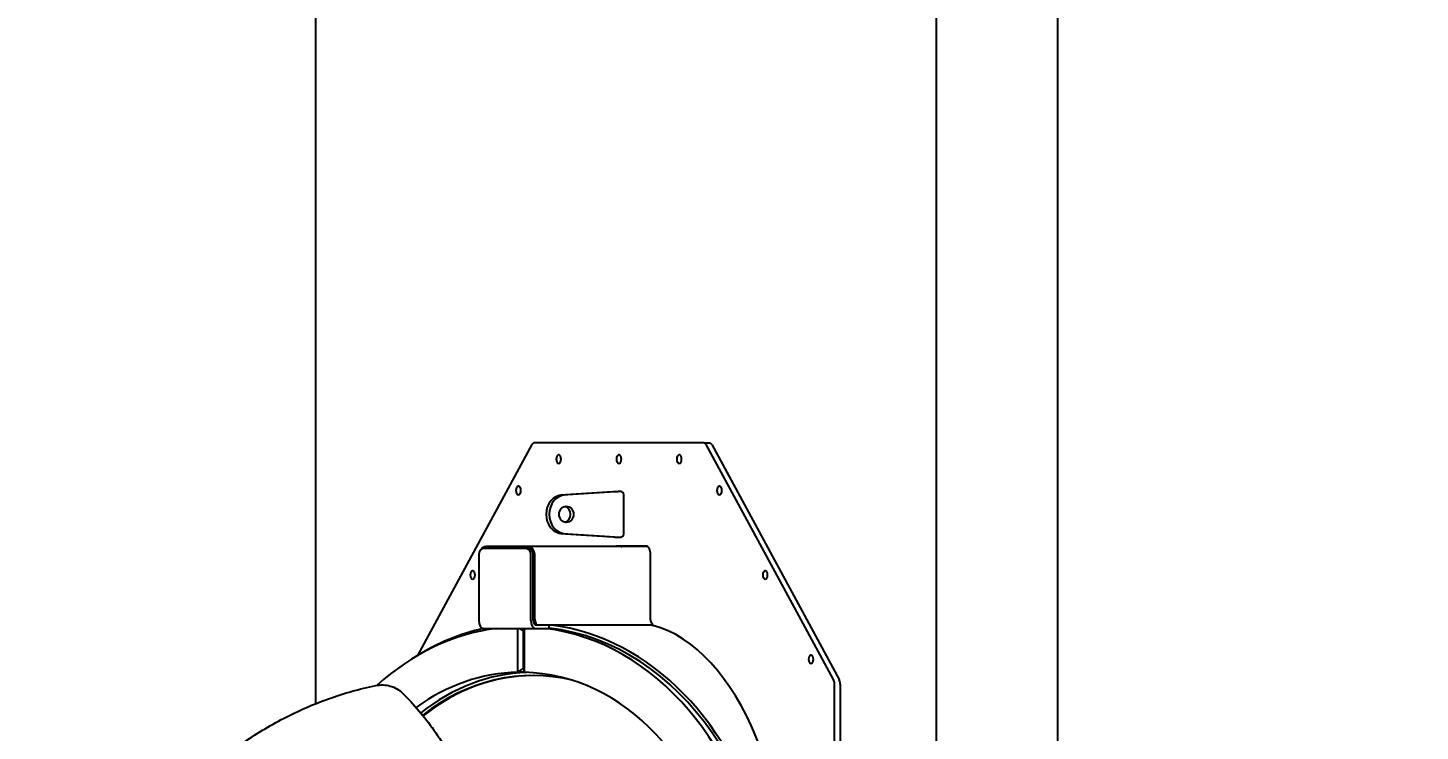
# Model space of a CAD drawing. Header units: millimetres. Extents: x -4172 to 126100, y -2 to 142133.
# Drawn here: x 14380 to 18673, y 15807 to 17976 of the extents above; entities that cross this region are included whole.
import ezdxf

# ---------------------------------------------------------------- set-up
doc = ezdxf.new("R2010")
doc.units = ezdxf.units.MM
doc.header["$LTSCALE"] = 100
doc.layers.add('Dimension', color=7, linetype='Continuous', lineweight=18)
doc.layers.add('Visible', color=7, linetype='Continuous', lineweight=25)
doc.styles.add('Title', font='arial.ttf')
doc.dimstyles.new('Default - Method 2b', dxfattribs={"dimscale": 100, "dimtxt": 3, "dimasz": 2.5, "dimexe": 3, "dimexo": 0.5, "dimgap": 0.7, "dimtad": 0, "dimtoh": 1, "dimdec": 1, "dimrnd": 1e-08, "dimtxsty": 'Title', "dimcen": 0.09, "dimdle": 10, "dimclrd": 256, "dimclre": 256, "dimclrt": 7, "dimadec": 0, "dimazin": 2, "dimtfac": 0.833333, "dimtdec": 1, "dimtmove": 0, "dimatfit": 3, "dimfxl": 1, "dimtolj": 1, "dimlwd": -1, "dimlwe": -1, "dimarcsym": 0})

# ---------------------------------------------------------------- blocks, each defined once
blk = doc.blocks.new('*D96')
at = {"layer": 'Defpoints', "color": 0, "transparency": 16777216}
for p in [(9770, 24785.8), (18921.5, 24785.8), (18422.9, 14535.8)]:
    blk.add_point(p, dxfattribs=at)
at = {"layer": 'Dimension', "transparency": 16777216}
for p, q in [((18871.5, 24785.8), (9470, 24785.8)), ((9770, 24535.8), (9770, 20179.9)), ((9770, 14785.8), (9770, 19141.8)), ((18372.9, 14535.8), (9470, 14535.8))]:
    blk.add_line(p, q, dxfattribs=at)
for points in [[(9728.3, 24535.8), (9811.6, 24535.8), (9770, 24785.8)], [(9728.3, 14785.8), (9811.6, 14785.8), (9770, 14535.8)]]:
    blk.add_solid(points, dxfattribs=at)
at = {"layer": 'Dimension', "color": 7, "transparency": 16777216, "insert": (9923.1, 19211.8), "char_height": 300, "attachment_point": 7, "rotation": 90, "style": 'Title'}
blk.add_mtext('\\A1;5125', dxfattribs=at)

msp = doc.modelspace()

# ---------------------------------------------------------------- linework, layer by layer
at = {"layer": 'Visible'}
for p, q in [((15267.85, 15892.16), (15267.85, 25495.84)), ((17181.92, 13752.13), (17181.92, 25495.84)), ((17555.77, 14120.39), (17555.77, 25495.84)), ((15933.86, 16691.02), (15581.06, 16040.35)), ((16465.15, 16695.84), (15939.91, 16695.84)), ((16465.15, 16695.84), (16482.86, 16695.84)), ((16863.88, 15966.81), (16471.2, 16691.02)), ((16488.91, 16691.02), (16881.59, 15966.81)), ((16028.1, 16535.75), (16190.4, 16545.84)), ((16199.69, 16545.84), (16037.39, 16535.75)), ((16190.4, 16545.84), (16199.69, 16545.84)), ((16208.55, 16545.84), (16199.69, 16545.84)), ((16217.4, 16415.84), (16217.4, 16535.84)), ((16190.4, 16405.84), (16028.1, 16415.93)), ((16037.39, 16415.93), (16199.69, 16405.84)), ((16190.4, 16405.84), (16199.69, 16405.84)), ((16199.69, 16405.84), (16208.55, 16405.84)), ((15916.64, 16370.14), (15784.61, 16370.14)), ((15923.92, 16376.14), (15791.88, 16376.14)), ((15923.92, 16370.14), (15916.64, 16370.14)), ((16291.7, 16376.14), (15923.92, 16376.14)), ((16286.61, 16378.14), (16197.15, 16378.14)), ((15770.29, 16352.14), (15770.29, 16148.14)), ((15930.96, 16148.14), (15930.96, 16352.14)), ((15938.23, 16152.14), (15938.23, 16352.14)), ((15943.01, 16152.14), (15943.01, 16352.14)), ((16299.84, 16150.21), (16299.84, 16352.14)), ((15938.23, 16148.14), (15938.23, 16152.14)), ((16300.32, 16147.54), (16305.84, 16134.29)), ((15784.83, 16124.14), (15945.51, 16124.14)), ((15890.38, 15988.74), (15890.38, 16124.14)), ((15907.2, 16116.84), (15896.89, 16124.14)), ((15907.99, 16116.84), (15907.2, 16116.84)), ((15907.2, 16116.84), (15907.2, 16000.84)), ((15909.38, 16124.14), (15907.99, 16116.84)), ((15907.99, 16000.84), (15907.99, 16116.84)), ((15910.26, 16124.14), (15910.26, 15988.74)), ((15945.51, 16124.14), (15986.72, 16124.14)), ((15953.92, 16134.14), (15949.14, 16134.14)), ((16305.91, 16134.14), (15953.92, 16134.14)), ((15986.72, 16124.14), (15987.54, 16124.14)), ((15987.54, 16124.14), (15987.54, 16134.14)), ((15890.38, 15988.74), (15907.2, 16000.84)), ((15910.26, 15988.74), (15890.38, 15988.74)), ((15907.2, 16000.84), (15907.99, 16000.84)), ((15907.99, 16000.84), (15910.26, 15988.74)), ((16867.13, 14640.05), (16867.13, 15951.62)), ((16884.84, 15951.62), (16884.84, 14640.05))]:
    msp.add_line(p, q, dxfattribs=at)
for centre, major_axis, ratio, start_param, end_param in [((15939.91, 16675.84), (0, 20), 0.4647528, 0, 0.7086263), ((16465.15, 16675.84), (0, 20), 0.4647528, 5.574559, 6.2831853), ((16482.86, 16675.84), (0, 20), 0.4647528, 5.574559, 6.2831853), ((16031.02, 16475.84), (0, -60), 0.8854405, 3.196588, 6.22819), ((16040.31, 16475.84), (0, 60), 0.8854405, 0.0549953, 3.0865973), ((16208.55, 16535.84), (0, 10), 0.8854405, 4.712389, 6.2831853), ((16031.02, 16475.84), (0, 25), 0.8854405, 3.3531198, 6.0716582), ((16208.55, 16415.84), (0, -10), 0.8854405, 0, 1.5707963), ((15784.61, 16352.14), (0, 18), 0.7954124, 0, 1.5707963), ((15791.88, 16352.14), (0, 24), 0.7954124, 0, 0.8705283), ((15916.64, 16352.14), (0, 18), 0.7954124, 4.712389, 6.2831853), ((15923.92, 16352.14), (0, 24), 0.7954124, 4.712389, 6.2831853), ((15923.92, 16352.14), (0, 18), 0.7954124, 4.712389, 6.2831853), ((15784.83, 16148.14), (0, -24), 0.6060686, 4.712389, 6.2831853), ((15945.51, 16148.14), (0, -24), 0.6060686, 4.712389, 6.2831853), ((15945.51, 16148.14), (0, -12), 0.6060686, 4.712389, 6.0387117), ((15953.92, 16152.14), (0, -18), 0.6060686, 4.712389, 6.2831853), ((15900.32, 15175.84), (0, -953), 0.7954124, 5.4185036, 9.3254497), ((15900.32, 15175.84), (0, 953), 0.7954124, 0.0993283, 0.6255426), ((15918.5, 15175.84), (0, 963), 0.7954124, 2.6781077, 6.1843745), ((15918.5, 15175.84), (0, 963), 0.7954124, 0.1749343, 0.4634849), ((15918.5, 15175.84), (0, -953), 0.7954124, 0, 3.0503963), ((15949.14, 16152.14), (0, -18), 0.6060686, 5.765699, 6.2831853), ((16244.05, 15175.84), (0, -965), 0.5126883, 6.2790332, 9.2971625), ((15900.32, 15175.84), (0, 813), 0.7954124, 2.155886, 6.2678095), ((15900.32, 15175.84), (0, 813), 0.7954124, 0.0153758, 0.5229993), ((15936.69, 15175.84), (0, 813), 0.7954124, 0.0281201, 0.5628161), ((15936.69, 15175.84), (0, 803), 0.7954124, 6.0903617, 6.8429561), ((15940.32, 15175.84), (0, 803), 0.7954124, 0.0028467, 0.5638677), ((15907.9, 15175.84), (1139.4, 0), 0.7135309, 1.5861704, 1.5861721), ((15907.9, 15175.84), (0, 813), 0.1893437, 6.2678095, 6.2678112), ((16857.83, 15951.62), (0, 20), 0.4647528, 4.712389, 5.574559), ((16875.54, 15951.62), (0, -20), 0.4647528, 1.5707963, 2.4329664)]:
    msp.add_ellipse(centre, major_axis=major_axis, ratio=ratio, start_param=start_param, end_param=end_param, dxfattribs=at)
for centre, major_axis, ratio in [((16016.63, 16645.84), (0, -14), 0.4647528), ((16202.53, 16645.84), (0, -14), 0.4647528), ((16388.43, 16645.84), (0, -14), 0.4647528), ((15892.69, 16549.24), (0, -14), 0.4647528), ((16512.37, 16549.24), (0, -14), 0.4647528), ((16040.31, 16475.84), (0, 25), 0.8854405), ((15751.54, 16288.92), (0, -14), 0.4647528), ((16653.52, 16288.92), (0, -14), 0.4647528), ((16794.67, 16028.61), (0, -14), 0.4647528)]:
    msp.add_ellipse(centre, major_axis=major_axis, ratio=ratio, dxfattribs=at)
for points, knots in [([(16197.15, 16378.14), (16196.58, 16378.14), (16195.43, 16377.99), (16194.02, 16377.45), (16192.9, 16376.78), (16192.34, 16376.37), (16192.06, 16376.14)], [0, 0, 0, 0, 0.17916646, 0.35833292, 0.44791614, 0.54379664, 0.54379664, 0.54379664, 0.54379664]), ([(16209.77, 16376.14), (16210.05, 16376.37), (16210.61, 16376.78), (16211.73, 16377.45), (16213.14, 16377.99), (16214.28, 16378.14), (16214.86, 16378.14)], [-5.10968887, -5.10968887, -5.10968887, -5.10968887, -5.03963822, -4.97418837, -4.84328867, -4.71238898, -4.71238898, -4.71238898, -4.71238898]), ([(16299.84, 16352.14), (16299.84, 16353.28), (16299.77, 16355.57), (16299.48, 16358.38), (16299.06, 16361.11), (16298.61, 16363.22), (16297.92, 16365.73), (16297.27, 16367.62), (16296.35, 16369.81), (16295.53, 16371.41), (16294.41, 16373.2), (16293.45, 16374.45), (16292.18, 16375.77), (16291.11, 16376.63), (16289.74, 16377.45), (16288.33, 16377.99), (16287.18, 16378.14), (16286.61, 16378.14)], [-6.2831853, -6.2831853, -6.2831853, -6.2831853, -6.1522856, -6.0213859, -5.9559361, -5.8250364, -5.7595865, -5.6286868, -5.563237, -5.4323373, -5.3668874, -5.2359878, -5.1705379, -5.0396382, -4.9741884, -4.8432887, -4.712389, -4.712389, -4.712389, -4.712389]), ([(16299.84, 16150.21), (16299.84, 16149.72), (16299.89, 16149.24), (16300.05, 16148.33), (16300.17, 16147.9), (16300.32, 16147.54)], [-0.14621765, -0.14621765, -0.14621765, -0.14621765, -0.07310882, -0.07310882, 0, 0, 0, 0]), ([(16305.84, 16134.29), (16305.99, 16133.93), (16306.17, 16133.64), (16306.57, 16133.19), (16306.79, 16133.05), (16307.01, 16132.99)], [-0.1447624, -0.1447624, -0.1447624, -0.1447624, -0.0723812, -0.0723812, 0, 0, 0, 0]), ([(14922.52, 15673.1), (14959.1, 15707.18), (14998.35, 15738.95), (15081.35, 15797.3), (15124.77, 15823.69), (15214.48, 15870.27), (15260.32, 15890.33), (15355.2, 15924.36), (15403.85, 15938.02), (15452.93, 15947.75)], [-30.4868581, -30.4868581, -30.4868581, -30.4868581, -22.8372911, -22.8372911, -15.217433, -15.217433, -7.6862592, -7.6862592, -0.0000044, -0.0000044, -0.0000044, -0.0000044]), ([(15452.93, 15947.75), (15460.41, 15949.23), (15467.96, 15949.86), (15482.9, 15949.37), (15490.23, 15948.27), (15504.67, 15944.26), (15511.69, 15941.31), (15524.18, 15934.01), (15529.69, 15929.83), (15534.63, 15925.03)], [-4.6829383, -4.6829383, -4.6829383, -4.6829383, -3.5115004, -3.5115004, -2.342014, -2.342014, -1.1208984, -1.1208984, -0.0000014, -0.0000014, -0.0000014, -0.0000014]), ([(15534.63, 15925.03), (15552.5, 15907.65), (15569.6, 15889.39), (15602.12, 15851.21), (15617.57, 15831.27), (15662.87, 15766.86), (15689.35, 15720.38), (15723.37, 15646.35), (15733.5, 15621.66), (15756.58, 15558.3), (15768.2, 15519.42), (15782.21, 15460.31), (15786.3, 15440.58), (15790.44, 15417.32), (15790.98, 15414.23), (15791.5, 15411.14)], [-32.9923571, -32.9923571, -32.9923571, -32.9923571, -28.9563002, -28.9563002, -24.9303411, -24.9303411, -16.4388279, -16.4388279, -12.3175117, -12.3175117, -6.1306708, -6.1306708, -3.0504229, -3.0504229, -2.5798598, -2.5798598, -2.5798598, -2.5798598])]:
    msp.add_open_spline(points, degree=3, knots=knots, dxfattribs=at)

# ---------------------------------------------------------------- dimensions: what is measured, and where the dimension line sits
at = {"layer": 'Dimension'}
dim = msp.add_linear_dim(base=(9769.96, 24785.84), p1=(18422.93, 14535.84), p2=(18921.46, 24785.84), angle=90, dimstyle='Default - Method 2b', override={"dimgap": 0.7, "dimtoh": 0, "dimdec": 1, "dimlfac": 0.5, "dimtol": 0, "dimlim": 0, "dimtp": 0, "dimtm": 0, "dimtdec": 1, "dimtofl": 0, "dimatfit": 1}, dxfattribs=at)
dim.commit()
dim.dimension.update_dxf_attribs({"geometry": '*D96', "text_midpoint": (9769.96, 19660.84), "dimtype": 160})

doc.saveas('drawing.dxf')
